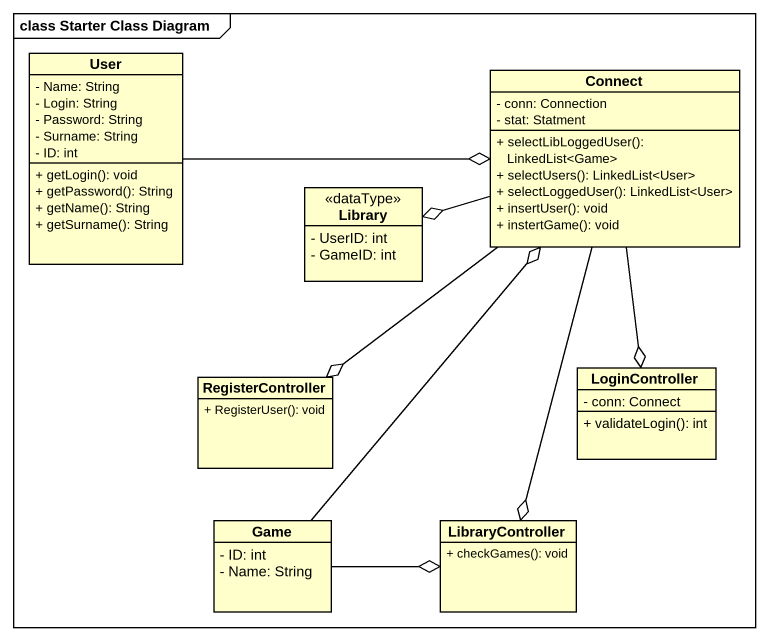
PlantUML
@startuml
mainframe class Starter Class Diagram
hide circle
hide empty members
skinparam classAttributeIconSize 0
class User {
  - Name: String
  - Login: String
  - Password: String
  - Surname: String
  - ID: int
  + getLogin(): void
  + getPassword(): String
  + getName(): String
  + getSurname(): String
}
class Connect {
  - conn: Connection
  - stat: Statment
  + selectLibLoggedUser(): LinkedList<Game>
  + selectUsers(): LinkedList<User>
  + selectLoggedUser(): LinkedList<User>
  + insertUser(): void
  + instertGame(): void
}
class Library <<dataType>> {
  - UserID: int
  - GameID: int
}
class RegisterController {
  + RegisterUser(): void
}
class LoginController {
  - conn: Connect
  + validateLogin(): int
}
class Game {
  - ID: int
  - Name: String
}
class LibraryController {
  + checkGames(): void
}
User -right-o Connect
Connect -left-o Library
Connect --o RegisterController
Connect --o LoginController
Connect --o LibraryController
Game -up-o Connect
Game -right-o LibraryController
@enduml
